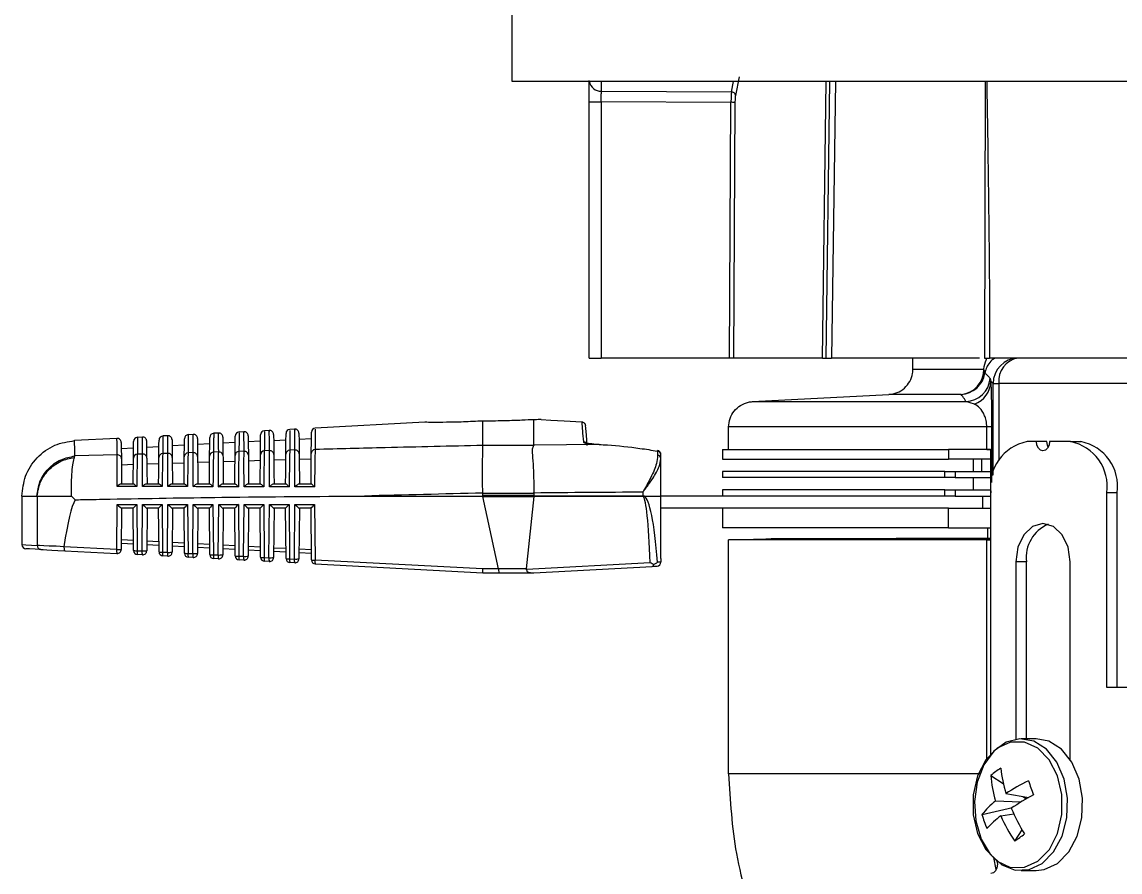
# Model space of a CAD drawing. Extents: x 16.5 to 113.1, y 4.4 to 84.5.
# Drawn here: x 48.875 to 51.555, y 69.527 to 71.603 of the extents above; entities that cross this region are included whole.
import ezdxf

# ---------------------------------------------------------------- set-up
doc = ezdxf.new("R2010")
doc.units = 0
doc.header["$MEASUREMENT"] = 0
doc.layers.add('OBJECT', color=7, linetype='CONTINUOUS')

msp = doc.modelspace()

# ---------------------------------------------------------------- linework, layer by layer
at = {"layer": 'OBJECT'}
for p, q in [((50.0717, 71.4571), (50.0717, 72.7071)), ((50.6259, 71.469), (50.6166, 71.4235)), ((51.7597, 71.4571), (50.0717, 71.4571)), ((50.2892, 71.4339), (50.2892, 71.4571)), ((50.6069, 71.4322), (50.612, 71.4571)), ((50.8287, 70.7821), (50.8381, 71.4571)), ((50.8376, 70.7821), (50.847, 71.4571)), ((50.8608, 71.4571), (50.8514, 70.7821)), ((51.2262, 71.4571), (51.2242, 70.7821)), ((50.2892, 71.4339), (50.6069, 71.4322)), ((50.2597, 71.408), (50.2889, 71.408)), ((50.2597, 70.7821), (50.2597, 71.408)), ((50.6056, 71.4064), (50.2889, 71.408)), ((50.2889, 71.408), (50.2889, 70.7821)), ((50.6017, 70.7821), (50.6056, 71.4064)), ((50.6153, 71.4063), (50.6114, 70.7821)), ((50.2597, 70.7821), (50.2889, 70.7821)), ((50.6017, 70.7821), (50.2889, 70.7821)), ((50.8287, 70.7821), (50.6114, 70.7821)), ((50.8376, 70.7821), (50.8514, 70.7821)), ((51.2122, 70.7821), (50.8514, 70.7821)), ((51.0498, 70.7551), (51.0498, 70.7821)), ((51.7603, 70.7821), (51.2371, 70.7821)), ((51.0498, 70.7551), (51.2225, 70.7551)), ((51.2383, 70.7322), (51.2397, 70.7254)), ((51.2455, 70.7202), (51.2397, 70.7254)), ((51.2455, 70.7202), (51.2598, 70.7202)), ((51.2455, 70.4965), (51.2455, 70.7202)), ((51.7217, 70.7202), (51.2598, 70.7202)), ((51.2598, 70.7202), (51.2598, 70.532)), ((50.6585, 70.6758), (50.991, 70.6932)), ((51.1672, 70.6932), (50.991, 70.6932)), ((50.6585, 70.6758), (51.1793, 70.6758)), ((51.2002, 70.6696), (51.1793, 70.6758)), ((49.5404, 70.6087), (49.5287, 70.608)), ((49.8583, 70.6253), (49.5907, 70.6113)), ((49.9997, 70.5686), (49.9997, 70.6282)), ((50.1247, 70.5692), (50.1247, 70.6316)), ((50.1426, 70.6318), (50.1425, 70.6318)), ((50.2411, 70.6264), (50.2411, 70.6264)), ((51.2302, 70.6139), (50.5998, 70.6139)), ((50.5998, 70.559), (50.5998, 70.6139)), ((51.2418, 70.6139), (51.2302, 70.6139)), ((51.2302, 70.559), (51.2302, 70.6139)), ((51.2418, 70.6139), (51.2418, 70.4785)), ((49.1067, 70.5859), (49.0027, 70.5805)), ((49.1687, 70.5892), (49.1567, 70.5885)), ((49.2306, 70.5924), (49.2187, 70.5918)), ((49.2926, 70.5957), (49.2807, 70.595)), ((49.3545, 70.5989), (49.3427, 70.5983)), ((49.4165, 70.6022), (49.4047, 70.6015)), ((49.4784, 70.6054), (49.4667, 70.6048)), ((49.4892, 70.581), (49.5193, 70.5826)), ((49.5511, 70.5842), (49.5813, 70.5858)), ((49.1173, 70.5615), (49.1471, 70.563)), ((49.1796, 70.538), (49.1792, 70.5793)), ((49.1793, 70.5647), (49.2091, 70.5663)), ((49.2714, 70.5696), (49.2411, 70.568)), ((49.3334, 70.5728), (49.3031, 70.5712)), ((49.3954, 70.5761), (49.3651, 70.5745)), ((49.4574, 70.5793), (49.427, 70.5777)), ((49.479, 70.556), (49.4664, 70.5557)), ((49.5409, 70.5576), (49.5285, 70.5573)), ((49.9997, 70.5686), (49.9997, 70.5686)), ((50.1242, 70.5686), (49.9997, 70.5686)), ((50.1247, 70.5692), (50.1242, 70.5686)), ((50.2839, 70.5711), (50.1247, 70.5692)), ((50.2658, 70.5721), (50.2658, 70.5723)), ((50.2658, 70.5721), (50.2839, 70.5711)), ((50.2839, 70.5711), (50.284, 70.5714)), ((50.4261, 70.555), (50.4264, 70.5444)), ((50.5847, 70.559), (50.5847, 70.535)), ((50.5847, 70.559), (51.1369, 70.559)), ((51.1369, 70.559), (51.1369, 70.535)), ((51.1549, 70.559), (51.1369, 70.559)), ((51.2302, 70.559), (51.1549, 70.559)), ((51.2302, 70.559), (51.2389, 70.559)), ((51.2389, 70.559), (51.2302, 70.559)), ((51.2389, 70.5599), (51.2389, 70.3376)), ((51.3514, 70.5781), (51.3284, 70.5781)), ((51.3768, 70.5781), (51.3514, 70.5781)), ((51.4345, 70.5781), (51.3832, 70.5781)), ((51.4345, 70.5781), (51.4599, 70.5781)), ((49.0027, 70.5396), (49.0041, 70.543)), ((49.107, 70.5459), (49.0041, 70.543)), ((49.169, 70.5477), (49.1564, 70.5473)), ((49.231, 70.5494), (49.2184, 70.549)), ((49.293, 70.5511), (49.2804, 70.5508)), ((49.355, 70.5528), (49.3424, 70.5524)), ((49.3948, 70.5297), (49.3656, 70.5288)), ((49.417, 70.5544), (49.4044, 70.5541)), ((49.4568, 70.5316), (49.4276, 70.5307)), ((49.5189, 70.5335), (49.4896, 70.5326)), ((49.5809, 70.5354), (49.5516, 70.5345)), ((50.4347, 70.5369), (50.4347, 70.5466)), ((50.4347, 70.4452), (50.4347, 70.5369)), ((50.5847, 70.535), (51.1369, 70.535)), ((51.2389, 70.535), (51.1369, 70.535)), ((51.1969, 70.535), (51.1969, 70.505)), ((51.2179, 70.505), (51.2179, 70.535)), ((49.1468, 70.5218), (49.1177, 70.5209)), ((49.2088, 70.5238), (49.1797, 70.5229)), ((49.2708, 70.5258), (49.2417, 70.5248)), ((49.3328, 70.5277), (49.3037, 70.5268)), ((50.5847, 70.505), (50.5847, 70.4901)), ((51.128, 70.505), (50.5847, 70.505)), ((51.128, 70.4901), (51.128, 70.505)), ((51.128, 70.505), (51.1532, 70.505)), ((51.1532, 70.505), (51.1532, 70.4901)), ((51.1532, 70.505), (51.2389, 70.505)), ((49.1169, 70.4752), (49.1466, 70.4752)), ((49.179, 70.4752), (49.2086, 70.4752)), ((49.241, 70.4752), (49.2706, 70.4752)), ((49.3031, 70.4752), (49.3325, 70.4752)), ((49.3652, 70.4752), (49.3945, 70.4752)), ((49.4272, 70.4752), (49.4565, 70.4752)), ((49.4893, 70.4752), (49.5185, 70.4752)), ((49.5514, 70.4752), (49.5804, 70.4752)), ((51.128, 70.4901), (50.5847, 70.4901)), ((51.1532, 70.4901), (51.128, 70.4901)), ((51.1532, 70.4901), (51.2389, 70.4901)), ((51.1969, 70.4901), (51.1969, 70.4601)), ((49.9997, 70.452), (50.1247, 70.452)), ((49.9997, 70.4468), (49.9997, 70.452)), ((50.1247, 70.452), (50.1247, 70.4468)), ((50.3903, 70.4545), (50.3903, 70.446)), ((50.5847, 70.4601), (50.5847, 70.4452)), ((51.128, 70.4601), (50.5847, 70.4601)), ((51.128, 70.4452), (51.128, 70.4601)), ((51.128, 70.4601), (51.1532, 70.4601)), ((51.1532, 70.4601), (51.1532, 70.4452)), ((51.1532, 70.4601), (51.2389, 70.4601)), ((51.24, 69.8143), (51.24, 70.4531)), ((51.5228, 69.9781), (51.5228, 70.4531)), ((51.5483, 70.4531), (51.5228, 70.4531)), ((51.5483, 69.9781), (51.5483, 70.4531)), ((48.8747, 70.4456), (48.8747, 70.3266)), ((48.9113, 70.4452), (48.9118, 70.4452)), ((48.9118, 70.4452), (48.9118, 70.3247)), ((48.9955, 70.4452), (49.0046, 70.4361)), ((49.106, 70.3143), (49.107, 70.4247)), ((49.107, 70.4247), (49.155, 70.4247)), ((49.155, 70.4247), (49.156, 70.3117)), ((49.168, 70.3111), (49.169, 70.4247)), ((49.169, 70.4247), (49.217, 70.4247)), ((49.217, 70.4247), (49.2181, 70.3084)), ((49.23, 70.3078), (49.231, 70.4247)), ((49.231, 70.4247), (49.279, 70.4247)), ((49.279, 70.4247), (49.2801, 70.3052)), ((49.2919, 70.3045), (49.293, 70.4247)), ((49.293, 70.4247), (49.341, 70.4247)), ((49.341, 70.4247), (49.3421, 70.3019)), ((49.3539, 70.3013), (49.355, 70.4247)), ((49.355, 70.4247), (49.403, 70.4247)), ((49.403, 70.4247), (49.4041, 70.2986)), ((49.4159, 70.298), (49.417, 70.4247)), ((49.417, 70.4247), (49.465, 70.4247)), ((49.465, 70.4247), (49.4662, 70.2953)), ((49.4778, 70.2947), (49.479, 70.4247)), ((49.479, 70.4247), (49.527, 70.4247)), ((49.527, 70.4247), (49.5282, 70.2921)), ((49.5398, 70.2914), (49.541, 70.4247)), ((49.541, 70.4247), (49.589, 70.4247)), ((49.589, 70.4247), (49.5902, 70.2888)), ((49.7111, 70.4452), (49.9996, 70.4452)), ((50.1247, 70.4468), (49.9997, 70.4468)), ((50.0001, 70.4437), (50.1246, 70.4437)), ((50.0383, 70.2675), (50.0001, 70.4437)), ((50.1246, 70.4437), (50.1059, 70.2675)), ((50.1247, 70.4444), (50.1247, 70.446)), ((50.1247, 70.446), (50.3903, 70.446)), ((50.3902, 70.4444), (50.1247, 70.4444)), ((50.3933, 70.4452), (50.4347, 70.4452)), ((50.4347, 70.293), (50.4347, 70.4452)), ((50.6162, 70.4452), (50.4347, 70.4452)), ((51.128, 70.4452), (50.6162, 70.4452)), ((51.1532, 70.4452), (51.128, 70.4452)), ((51.1532, 70.4452), (51.2389, 70.4452)), ((51.2207, 70.4152), (51.2207, 70.4452)), ((49.1181, 70.4152), (49.1172, 70.3148)), ((49.1464, 70.4152), (49.118, 70.4152)), ((49.1473, 70.3121), (49.1464, 70.4153)), ((49.1801, 70.4152), (49.1792, 70.3115)), ((49.2084, 70.4152), (49.18, 70.4152)), ((49.2093, 70.3089), (49.2084, 70.4153)), ((49.2421, 70.4152), (49.2412, 70.3082)), ((49.2704, 70.4152), (49.242, 70.4152)), ((49.2713, 70.3056), (49.2704, 70.4153)), ((49.3041, 70.4152), (49.3031, 70.305)), ((49.3324, 70.4152), (49.304, 70.4152)), ((49.3333, 70.3023), (49.3324, 70.4153)), ((49.3661, 70.4152), (49.3651, 70.3017)), ((49.3944, 70.4152), (49.366, 70.4152)), ((49.3954, 70.299), (49.3944, 70.4153)), ((49.4281, 70.4152), (49.4271, 70.2984)), ((49.4564, 70.4152), (49.428, 70.4152)), ((49.4574, 70.2958), (49.4564, 70.4153)), ((49.4901, 70.4152), (49.4891, 70.2951)), ((49.5184, 70.4152), (49.49, 70.4152)), ((49.5194, 70.2925), (49.5184, 70.4153)), ((49.5521, 70.4152), (49.551, 70.2919)), ((49.5804, 70.4152), (49.552, 70.4152)), ((49.5815, 70.2892), (49.5804, 70.4153)), ((50.6162, 70.4152), (50.4347, 70.4152)), ((50.5847, 70.4152), (50.5847, 70.3672)), ((51.1369, 70.4152), (50.6162, 70.4152)), ((51.1369, 70.3672), (51.1369, 70.4152)), ((51.1369, 70.4152), (51.2389, 70.4152)), ((51.1369, 70.3672), (50.5847, 70.3672)), ((51.1369, 70.3672), (51.2389, 70.3672)), ((51.2326, 70.3413), (51.2326, 70.3672)), ((50.7037, 70.3412), (51.0087, 70.3412)), ((51.0097, 70.3413), (51.0087, 70.3412)), ((51.2389, 70.3413), (51.0097, 70.3413)), ((48.9773, 70.3211), (48.9774, 70.3215)), ((49.106, 70.3143), (48.9773, 70.3211)), ((49.1174, 70.3388), (49.147, 70.3372)), ((49.1471, 70.3278), (49.1174, 70.3294)), ((49.2091, 70.3245), (49.1793, 70.3261)), ((49.1794, 70.3355), (49.2091, 70.3339)), ((49.2712, 70.3212), (49.2413, 70.3228)), ((49.2414, 70.3322), (49.2711, 70.3307)), ((49.3033, 70.329), (49.3331, 70.3274)), ((49.3332, 70.318), (49.3033, 70.3195)), ((49.3952, 70.3147), (49.3652, 70.3163)), ((49.3653, 70.3257), (49.3951, 70.3241)), ((49.4273, 70.3224), (49.4572, 70.3208)), ((49.4893, 70.3191), (49.5192, 70.3176)), ((49.5512, 70.3159), (49.5812, 70.3143)), ((51.2302, 70.3385), (50.5998, 70.3385)), ((50.5998, 69.7672), (50.5998, 70.3385)), ((51.2302, 70.3385), (51.2389, 70.3385)), ((51.2302, 70.3385), (51.2389, 70.3385)), ((51.2302, 69.801), (51.2302, 70.3385)), ((48.9797, 70.3116), (49.1067, 70.3049)), ((49.156, 70.3117), (49.168, 70.3111)), ((49.1687, 70.3016), (49.1567, 70.3022)), ((49.2181, 70.3084), (49.23, 70.3078)), ((49.2306, 70.2983), (49.2188, 70.299)), ((49.2801, 70.3052), (49.2919, 70.3045)), ((49.2926, 70.2951), (49.2808, 70.2957)), ((49.3421, 70.3019), (49.3539, 70.3013)), ((49.3546, 70.2918), (49.3428, 70.2924)), ((49.4041, 70.2986), (49.4159, 70.298)), ((49.4166, 70.2885), (49.4048, 70.2891)), ((49.4573, 70.3114), (49.4272, 70.313)), ((49.4662, 70.2953), (49.4778, 70.2947)), ((49.5193, 70.3081), (49.4892, 70.3097)), ((49.5282, 70.2921), (49.5398, 70.2914)), ((49.5813, 70.3049), (49.5512, 70.3064)), ((49.9988, 70.2672), (49.5902, 70.2888)), ((50.4347, 70.293), (50.4346, 70.284)), ((49.4785, 70.2852), (49.4669, 70.2859)), ((49.5405, 70.282), (49.5289, 70.2826)), ((49.5909, 70.2793), (49.9997, 70.2577)), ((50.0383, 70.2672), (49.9988, 70.2672)), ((50.1059, 70.2675), (50.0383, 70.2675)), ((50.4083, 70.2825), (50.1061, 70.2661)), ((50.1247, 70.2577), (50.413, 70.2734)), ((51.3012, 70.2846), (51.3012, 69.8517)), ((51.3266, 70.2846), (51.3012, 70.2846)), ((51.3266, 70.2846), (51.3266, 69.8526)), ((51.4334, 69.8023), (51.4334, 70.2846)), ((49.9997, 70.2577), (50.0389, 70.2577)), ((49.9997, 70.2577), (49.9997, 70.2577)), ((50.0389, 70.2577), (50.1164, 70.2577)), ((50.1164, 70.2577), (50.1247, 70.2577)), ((51.6748, 69.9781), (51.5228, 69.9781)), ((51.3507, 69.8526), (51.3137, 69.8526)), ((51.2132, 69.7672), (50.5998, 69.7672)), ((51.2402, 69.7632), (51.2703, 69.7433)), ((51.3127, 69.6975), (51.2512, 69.7005)), ((51.2768, 69.719), (51.3325, 69.7093)), ((51.3178, 69.7119), (51.3268, 69.706)), ((51.2184, 69.6675), (51.2928, 69.6848)), ((51.2643, 69.6642), (51.2958, 69.6693)), ((51.2983, 69.6028), (51.3164, 69.6299)), ((51.2527, 69.5333), (51.2469, 69.5625)), ((51.3137, 69.5306), (51.3507, 69.5306))]:
    msp.add_line(p, q, dxfattribs=at)
at = {"layer": 'OBJECT', "flags": 128}
for points in [[(50.1426, 70.6318), (50.1658, 70.6305), (50.1987, 70.6287), (50.2411, 70.6264)], [(50.2548, 70.5686), (50.2525, 70.5942), (50.2511, 70.6105), (50.2505, 70.6173)], [(49.2089, 70.5393), (49.2092, 70.5712), (49.2093, 70.5819)], [(49.2412, 70.5825), (49.2412, 70.5825), (49.2413, 70.5718), (49.2415, 70.5397)], [(49.2709, 70.5411), (49.2712, 70.5692), (49.2713, 70.5834), (49.2713, 70.5852)], [(49.3031, 70.5858), (49.3032, 70.584), (49.3033, 70.5698), (49.3035, 70.5414)], [(49.3329, 70.5427), (49.3332, 70.5719), (49.3333, 70.5866), (49.3333, 70.5884)], [(49.3651, 70.589), (49.3651, 70.5872), (49.3653, 70.5724), (49.3655, 70.5431)], [(49.395, 70.5444), (49.3952, 70.5746), (49.3954, 70.5898), (49.3954, 70.5917)], [(49.4271, 70.5923), (49.4271, 70.5904), (49.4272, 70.5751), (49.4275, 70.5447)], [(49.457, 70.546), (49.4572, 70.5773), (49.4574, 70.5929), (49.4574, 70.5949)], [(49.4891, 70.5955), (49.4891, 70.5935), (49.4892, 70.5778), (49.4895, 70.5463)], [(49.519, 70.5476), (49.5193, 70.5799), (49.5194, 70.5961), (49.5194, 70.5982)], [(49.551, 70.5988), (49.551, 70.5967), (49.5512, 70.5804), (49.5515, 70.5479)], [(49.581, 70.5492), (49.5813, 70.5826), (49.5814, 70.5993), (49.5815, 70.6014)], [(49.1172, 70.576), (49.1172, 70.576), (49.1173, 70.5661), (49.1176, 70.5362)], [(49.1469, 70.5376), (49.1472, 70.5684), (49.1473, 70.5786)], [(50.284, 70.5714), (50.2712, 70.572), (50.2658, 70.5723)], [(51.3832, 70.5781), (51.382, 70.5695), (51.3785, 70.5622), (51.3734, 70.5574), (51.3673, 70.5556), (51.3612, 70.5574), (51.356, 70.5622), (51.3526, 70.5695), (51.3514, 70.5781)], [(51.38, 70.5646), (51.378, 70.5695), (51.3768, 70.5781)], [(51.4334, 70.2846), (51.4284, 70.3204), (51.414, 70.3508), (51.3926, 70.371), (51.3673, 70.3781), (51.342, 70.371), (51.3205, 70.3508), (51.3062, 70.3204), (51.3012, 70.2846)], [(50.5998, 70.3385), (50.6905, 70.3409), (50.7037, 70.3412)], [(48.8747, 70.3266), (48.884, 70.3261), (48.9118, 70.3247)], [(48.9211, 70.3147), (48.8934, 70.3161), (48.8842, 70.3166)], [(48.9774, 70.3215), (48.9582, 70.3224), (48.9415, 70.3232), (48.9279, 70.3239), (48.9179, 70.3244), (48.9118, 70.3247)], [(48.9211, 70.3147), (48.9266, 70.3144), (48.9355, 70.3139), (48.9477, 70.3133), (48.9626, 70.3125), (48.9797, 70.3116)], [(50.413, 70.2734), (50.4193, 70.2737), (50.4234, 70.2739), (50.4252, 70.274)], [(50.4346, 70.284), (50.4334, 70.284), (50.4306, 70.2838), (50.4264, 70.2836)], [(51.3551, 69.5538), (51.3828, 69.5824), (51.4028, 69.6216), (51.4134, 69.6677), (51.4133, 69.7162), (51.4026, 69.7622), (51.3824, 69.8014), (51.3547, 69.8298), (51.3221, 69.8446), (51.2878, 69.8445), (51.2553, 69.8295), (51.2276, 69.8009), (51.2075, 69.7617), (51.197, 69.7156), (51.1971, 69.6671), (51.2077, 69.6211), (51.2279, 69.5819), (51.2557, 69.5535), (51.2883, 69.5386), (51.3225, 69.5387), (51.3551, 69.5538)], [(51.3656, 69.5483), (51.3932, 69.5763), (51.4137, 69.6146), (51.4253, 69.6597), (51.427, 69.7076), (51.4187, 69.7541), (51.401, 69.7951), (51.3755, 69.8269), (51.3446, 69.8466), (51.3109, 69.8526), (51.2775, 69.8443), (51.2473, 69.8224), (51.223, 69.7889), (51.2068, 69.7468), (51.2, 69.6997), (51.2034, 69.652), (51.2166, 69.6078), (51.2384, 69.571), (51.2669, 69.5449), (51.2995, 69.5319), (51.3335, 69.5331), (51.3656, 69.5483)], [(51.4026, 69.5483), (51.4302, 69.5763), (51.4507, 69.6146), (51.4623, 69.6597), (51.464, 69.7076), (51.4557, 69.7541), (51.438, 69.7951), (51.4125, 69.8269), (51.3816, 69.8466), (51.3507, 69.8526)], [(51.255, 69.5537), (51.2559, 69.5461), (51.2547, 69.5375), (51.2513, 69.5302), (51.2461, 69.5254), (51.24, 69.5236)], [(51.3507, 69.5306), (51.3705, 69.5331), (51.4026, 69.5483)]]:
    msp.add_lwpolyline(points, dxfattribs=at)
at = {"layer": 'OBJECT'}
for centre, radius, start, end in [((50.2879, 71.4623), 0.0285, 190.4558, 272.6616), ((50.6067, 71.4222), 0.01, 7.5429, 88.8676), ((50.4934, 62.2232), 9.184, 89.23966, 89.30001), ((51.3075, 70.7201), 0.062, 91.1731, 179.9815), ((51.3162, 70.7263), 0.0568, 100.1324, 186.1768), ((51.162, 70.7535), 0.0605, 274.9205, 1.5735), ((51.1641, 70.7551), 0.062, 272.8402, 350.9566), ((51.2111, 70.7464), 0.0143, 355.8769, 37.3541), ((51.1766, 70.7377), 0.062, 272.5495, 354.8621), ((51.1793, 70.7263), 0.0604, 290.2163, 359.1613), ((49.541, 70.5987), 0.01, 0.5, 95.5324), ((49.5915, 70.6013), 0.01, 95.8247, 179.5), ((49.1072, 70.5759), 0.01, 0.5, 93.0138), ((49.1573, 70.5786), 0.01, 93.2409, 179.5), ((49.1692, 70.5792), 0.01, 0.5, 93.317), ((49.2193, 70.5818), 0.01, 93.6143, 179.5), ((49.2312, 70.5824), 0.01, 0.5, 93.6897), ((49.2813, 70.5851), 0.01, 93.9863, 179.5), ((49.2931, 70.5857), 0.01, 0.5, 94.0611), ((49.3433, 70.5883), 0.01, 94.357, 179.5), ((49.3551, 70.5889), 0.01, 0.5, 94.4312), ((49.4054, 70.5916), 0.01, 94.7262, 179.5), ((49.4171, 70.5922), 0.01, 0.5, 94.7997), ((49.4674, 70.5948), 0.01, 95.0939, 179.5), ((49.4791, 70.5954), 0.01, 0.5, 95.1668), ((49.5294, 70.5981), 0.01, 95.4601, 179.5), ((49.4668, 70.5458), 0.00987, 92.3034, 178.9057), ((49.4796, 70.5461), 0.0099, 1.1885, 93.6078), ((49.5289, 70.5474), 0.00987, 92.2809, 178.8865), ((49.5416, 70.5477), 0.0099, 1.2103, 93.6275), ((49.5909, 70.549), 0.00987, 92.2588, 178.866), ((50.2449, 70.5674), 0.0101, 48.8435, 87.3941), ((50.4154, 70.5572), 0.011, 348.4541, 356.3961), ((50.4257, 70.5459), 0.00906, 4.3624, 87.1848), ((50.4247, 70.5466), 0.01, 0, 80.7454), ((51.3505, 70.4688), 0.1116, 101.4219, 188.0492), ((51.4124, 70.4688), 0.1116, 351.9506, 78.5781), ((51.4378, 70.4688), 0.1116, 351.9507, 78.5781), ((49.1077, 70.536), 0.00992, 1.059, 93.4971), ((49.1568, 70.5374), 0.00989, 92.413, 178.997), ((49.1696, 70.5378), 0.00992, 1.0799, 93.5151), ((49.2188, 70.5392), 0.00989, 92.39, 178.9811), ((49.2316, 70.5395), 0.00991, 1.1004, 93.5334), ((49.2808, 70.5409), 0.00989, 92.3689, 178.9632), ((49.2936, 70.5412), 0.00991, 1.1212, 93.5523), ((49.3428, 70.5426), 0.00988, 92.3468, 178.9447), ((49.3556, 70.5429), 0.00991, 1.1443, 93.5714), ((49.4048, 70.5442), 0.00988, 92.3291, 178.9216), ((49.4176, 70.5445), 0.00991, 1.1662, 93.5892), ((50.4262, 70.5359), 0.00857, 7.2292, 88.6417), ((50.2713, 70.446), 0.1189, 359.2257, 359.9862), ((50.2973, 70.5365), 0.1324, 315.5, 316.4494), ((51.4148, 70.2947), 0.0887, 113.0746, 186.5383), ((48.8847, 70.3266), 0.01, 183.5738, 266.9774), ((48.9217, 70.3246), 0.00991, 179.4493, 266.5254), ((49.1261, 70.3111), 0.0204, 170.7258, 197.6141), ((49.1095, 70.3688), 0.0545, 266.3185, 278.1339), ((49.1072, 70.3149), 0.01, 266.9774, 359.5), ((49.1537, 70.3526), 0.041, 260.9993, 273.3143), ((49.1573, 70.3122), 0.01, 180.5, 266.9774), ((49.1762, 70.3084), 0.0204, 170.7255, 197.6145), ((49.1881, 70.3078), 0.0204, 170.7157, 197.6242), ((49.1715, 70.3655), 0.0545, 266.3186, 278.1338), ((49.1692, 70.3116), 0.01, 266.9774, 359.5), ((49.2157, 70.3493), 0.041, 260.999, 273.3164), ((49.2193, 70.309), 0.01, 180.5, 266.9774), ((49.2382, 70.3051), 0.0204, 170.7195, 197.6168), ((49.2501, 70.3045), 0.0204, 170.7195, 197.6168), ((49.2335, 70.3622), 0.0545, 266.3189, 278.1335), ((49.2312, 70.3083), 0.01, 266.9774, 359.5), ((49.2777, 70.3461), 0.041, 261.0025, 273.313), ((49.2813, 70.3057), 0.01, 180.5, 266.9774), ((49.3002, 70.3019), 0.0204, 170.7255, 197.6145), ((49.3121, 70.3012), 0.0204, 170.7195, 197.6168), ((49.2954, 70.359), 0.0545, 266.3191, 278.1333), ((49.2931, 70.3051), 0.01, 266.9774, 359.5), ((49.3398, 70.3428), 0.041, 261.0006, 273.313), ((49.3433, 70.3024), 0.01, 180.5, 266.9774), ((49.3623, 70.2986), 0.0204, 170.7194, 197.617), ((49.374, 70.298), 0.0204, 170.7258, 197.6141), ((49.3574, 70.3557), 0.0545, 266.3185, 278.1339), ((49.3551, 70.3018), 0.01, 266.9774, 359.5), ((49.4018, 70.3395), 0.041, 260.9993, 273.3162), ((49.4054, 70.2991), 0.01, 180.5, 266.9774), ((49.4243, 70.2953), 0.0204, 170.7262, 197.6136), ((49.436, 70.2947), 0.0204, 170.7195, 197.6168), ((49.4194, 70.3524), 0.0545, 266.3186, 278.1338), ((49.4171, 70.2985), 0.01, 266.9774, 359.5), ((49.4638, 70.3363), 0.041, 261.0006, 273.313), ((49.4674, 70.2958), 0.01, 180.5, 266.9774), ((49.4863, 70.292), 0.0204, 170.7192, 197.6172), ((49.498, 70.2914), 0.0204, 170.7195, 197.6168), ((49.4813, 70.3491), 0.0545, 266.3189, 278.1335), ((49.4791, 70.2952), 0.01, 266.9774, 359.5), ((49.5258, 70.333), 0.041, 260.9993, 273.3162), ((49.5294, 70.2926), 0.01, 180.5, 266.9774), ((49.5483, 70.2888), 0.0204, 170.7258, 197.6141), ((49.5599, 70.2882), 0.0204, 170.7258, 197.6141), ((49.5433, 70.3459), 0.0545, 266.3185, 278.1339), ((49.541, 70.292), 0.01, 266.9774, 359.5), ((49.5879, 70.3297), 0.041, 261.0023, 273.3132), ((49.5915, 70.2893), 0.01, 180.5, 266.9774), ((49.6104, 70.2855), 0.0204, 170.7192, 197.6172), ((50.4246, 70.284), 0.00999, 273.1451, 0.0504), ((50.4247, 70.284), 0.01, 273.1059, 359.191), ((50.434, 70.2839), 0.00067, 359.4951, 11.6551), ((51.3504, 69.6362), 0.1681, 120.8684, 130.9593), ((51.5773, 69.8129), 0.3148, 185.9007, 197.3379), ((51.5092, 69.7779), 0.2694, 183.135, 196.6992), ((51.5309, 69.327), 0.4672, 115.2285, 122.9515), ((55.4941, 71.2378), 4.4204, 199.6733, 200.1402), ((51.3674, 69.5521), 0.1885, 128.085, 142.2527), ((51.684, 69.0967), 0.7063, 118.7733, 123.9164), ((51.7018, 69.8555), 0.4467, 202.7479, 211.8021), ((51.4363, 69.7273), 0.226, 195.3348, 204.4778), ((51.4219, 69.4572), 0.2603, 127.2771, 137.3003), ((51.5965, 69.8079), 0.3619, 203.3804, 214.5152), ((50.9544, 70.1029), 0.6069, 304.5177, 307.3095)]:
    msp.add_arc(centre, radius, start, end, dxfattribs=at)
for centre, major_axis, ratio, start_param, end_param in [((51.1798, 70.5772), (0.062, -0.0151), 0.162756, 5.700224, 6.014583), ((54.0181, 68.3827), (19.0675, 0), 0.111038, 1.783132, 1.798644), ((49.0224, 70.452), (0.9773, 0), 0.122785, 0, 0.00334), ((50.4825, 68.3827), (7.8848, 0), 0.262774, 1.582496, 1.616187), ((50.5726, 70.452), (0.4478, 0), 0.267949, 3.137388, 3.141593), ((49.0298, 68.1555), (-0.0147, 2.2897), 0.052015, 0.088802, 0.329915), ((49.1082, 70.4252), (-0.00988, 0.00996), 0.087934, 1.536206, 3.054643), ((49.1563, 70.4252), (0.00991, 0.00999), 0.035372, 1.658206, 3.106542), ((49.1702, 70.4252), (-0.00988, 0.00996), 0.087934, 1.536206, 3.054643), ((49.2183, 70.4252), (0.00991, 0.00999), 0.035372, 1.658206, 3.106542), ((49.2322, 70.4252), (-0.00988, 0.00996), 0.087934, 1.536206, 3.054643), ((49.2803, 70.4252), (0.00991, 0.00999), 0.035372, 1.658206, 3.106542), ((49.2942, 70.4252), (-0.00988, 0.00996), 0.087934, 1.536206, 3.054643), ((49.3423, 70.4252), (0.00991, 0.00999), 0.035372, 1.658206, 3.106542), ((49.3562, 70.4252), (-0.00988, 0.00996), 0.087934, 1.536206, 3.054643), ((49.4043, 70.4252), (0.00991, 0.00999), 0.035372, 1.658206, 3.106542), ((49.4182, 70.4252), (-0.00988, 0.00996), 0.087934, 1.536206, 3.054643), ((49.4663, 70.4252), (0.00991, 0.00999), 0.035372, 1.658206, 3.106542), ((49.4802, 70.4252), (-0.00988, 0.00996), 0.087934, 1.536206, 3.054643), ((49.5283, 70.4252), (0.00991, 0.00999), 0.035372, 1.658206, 3.106542), ((49.5422, 70.4252), (-0.00988, 0.00996), 0.087934, 1.536206, 3.054643), ((49.5903, 70.4252), (0.00991, 0.00999), 0.035372, 1.658206, 3.106542), ((49.0224, 70.4468), (0.9773, 0), 0.122785, 6.270094, 6.283185), ((49.0217, 70.4468), (0.9787, -0.0064), 0.122438, 0.027376, 0.040465), ((50.5729, 70.4468), (0.4485, 0.007), 0.267094, 3.102585, 3.109102), ((50.5726, 70.4468), (0.4478, 0), 0.267949, 3.141593, 3.148103), ((50.3825, 69.8749), (0.0078, 0.5695), 0.050872, 6.231217, 6.283881), ((50.3747, 69.8765), (0.0157, 0.5695), 0.101686, 6.233323, 6.285987), ((50.3825, 69.8749), (0.0078, 0.5695), 0.050872, 5.510552, 6.231217), ((50.3747, 69.8765), (0.0157, 0.5695), 0.101686, 5.511659, 6.233323), ((51.1798, 70.3204), (0.062, 0.0151), 0.162711, 0.268626, 0.582985), ((50, 70.2677), (0.00026, 0.01), 0.120424, 1.626333, 3.138416), ((49.9567, 70.2677), (0.0816, -0.0005), 0.122438, 0.001196, 0.027376), ((50.0389, 70.2677), (0, 0.01), 0.061163, 1.623156, 3.141593), ((50.1433, 70.2677), (0.0374, 0.0006), 0.267094, 3.109102, 3.249703)]:
    msp.add_ellipse(centre, major_axis=major_axis, ratio=ratio, start_param=start_param, end_param=end_param, dxfattribs=at)
for points, knots in [([(50.2597, 71.408), (50.2597, 71.4132), (50.2597, 71.4236), (50.2597, 71.4381), (50.2597, 71.4509), (50.2597, 71.4568), (50.2597, 71.4598)], [0, 0, 0, 0, 0.2499898, 0.4998146, 0.7501668, 1, 1, 1, 1]), ([(51.23, 71.4571), (51.2308, 71.4068), (51.2326, 71.2967), (51.2349, 71.1266), (51.2367, 70.9519), (51.237, 70.8371), (51.2371, 70.7821)], [0, 0, 0, 0, 0.22394, 0.489698, 0.755953, 1, 1, 1, 1]), ([(50.2889, 71.408), (50.2889, 71.4106), (50.2889, 71.4158), (50.289, 71.423), (50.2891, 71.4294), (50.2892, 71.4324), (50.2892, 71.4339)], [0, 0, 0, 0, 0.249341, 0.49971, 0.74966, 1, 1, 1, 1]), ([(50.6069, 71.4322), (50.6067, 71.4307), (50.6064, 71.4278), (50.606, 71.4214), (50.6057, 71.4142), (50.6056, 71.409), (50.6056, 71.4064)], [0, 0, 0, 0, 0.2497795, 0.4995782, 0.7496537, 1, 1, 1, 1]), ([(50.6166, 71.4235), (50.6164, 71.4225), (50.6161, 71.4205), (50.6157, 71.4163), (50.6154, 71.4115), (50.6153, 71.408), (50.6153, 71.4063)], [0, 0, 0, 0, 0.248699, 0.500161, 0.750977, 1, 1, 1, 1]), ([(50.6114, 70.7821), (50.6112, 70.7821), (50.6108, 70.7821), (50.6096, 70.7821), (50.6086, 70.7821), (50.6073, 70.7821), (50.6059, 70.7821), (50.604, 70.7821), (50.6026, 70.7821), (50.6017, 70.7821)], [0, 0, 0, 0, 0.235209, 0.351551, 0.467887, 0.584217, 0.700551, 0.816896, 1, 1, 1, 1]), ([(50.8287, 70.7821), (50.8289, 70.7821), (50.8294, 70.7821), (50.8304, 70.7821), (50.8316, 70.7821), (50.833, 70.7821), (50.8344, 70.7821), (50.836, 70.7821), (50.8371, 70.7821), (50.8376, 70.7821)], [0, 0, 0, 0, 0.143841, 0.287689, 0.431522, 0.575355, 0.719217, 0.857744, 1, 1, 1, 1]), ([(51.2225, 70.7551), (51.2241, 70.7634), (51.2261, 70.7736), (51.2296, 70.7796), (51.2302, 70.7807)], [0, 0, 0, 0, 0.819238, 1, 1, 1, 1]), ([(51.2242, 70.7821), (51.2241, 70.7821), (51.2239, 70.7821), (51.2303, 70.7821), (51.2357, 70.7821), (51.2371, 70.7821)], [0, 0, 0, 0, 0.425021, 0.850043, 1, 1, 1, 1]), ([(51.2506, 70.7821), (51.2479, 70.7806), (51.2414, 70.777), (51.2339, 70.7672), (51.2281, 70.757), (51.226, 70.7482), (51.2254, 70.7454)], [0, 0, 0, 0, 0.290992, 0.68416, 0.898053, 1, 1, 1, 1]), ([(50.991, 70.6932), (50.998, 70.6942), (51.0118, 70.6963), (51.0298, 70.708), (51.043, 70.7244), (51.0491, 70.7412), (51.0496, 70.7516), (51.0498, 70.7551)], [0, 0, 0, 0, 0.222101, 0.444199, 0.666298, 0.888389, 1, 1, 1, 1]), ([(51.2254, 70.7454), (51.2261, 70.7448), (51.2295, 70.7421), (51.2338, 70.7376), (51.2375, 70.7332), (51.2383, 70.7322)], [0, 0, 0, 0, 0.160413, 0.802068, 1, 1, 1, 1]), ([(51.2397, 70.7254), (51.2402, 70.7156), (51.2408, 70.7023), (51.2415, 70.6665), (51.2418, 70.6402), (51.2418, 70.6215), (51.2418, 70.6139)], [0, 0, 0, 0, 0.50075, 0.686143, 0.873076, 1, 1, 1, 1]), ([(51.1793, 70.6758), (51.178, 70.678), (51.174, 70.6849), (51.17, 70.6899), (51.1672, 70.6932)], [0, 0, 0, 0, 0.321063, 1, 1, 1, 1]), ([(50.5998, 70.6139), (50.6005, 70.6208), (50.6018, 70.6348), (50.6125, 70.6533), (50.6283, 70.6674), (50.6447, 70.6743), (50.6551, 70.6754), (50.6585, 70.6758)], [0, 0, 0, 0, 0.222089, 0.444178, 0.666268, 0.888362, 1, 1, 1, 1]), ([(51.2302, 70.6139), (51.2301, 70.6165), (51.2299, 70.6224), (51.2281, 70.6323), (51.2228, 70.6479), (51.2129, 70.6612), (51.2044, 70.6668), (51.2002, 70.6696)], [0, 0, 0, 0, 0.061062, 0.137018, 0.266872, 0.630195, 1, 1, 1, 1]), ([(49.5409, 70.5576), (49.5409, 70.559), (49.5409, 70.566), (49.5406, 70.5916), (49.5405, 70.6122), (49.5405, 70.6068), (49.5405, 70.606)], [0, 0, 0, 0, 0.041896, 0.209506, 0.881584, 1, 1, 1, 1]), ([(49.9997, 70.6282), (49.9837, 70.6274), (49.9518, 70.6259), (49.909, 70.6251), (49.8769, 70.625), (49.8584, 70.6252), (49.8583, 70.6252), (49.8583, 70.6252)], [0, 0, 0, 0, 0.213189, 0.426374, 0.63981, 0.854211, 1, 1, 1, 1]), ([(50.1245, 70.6316), (50.1154, 70.6312), (50.0971, 70.6302), (50.055, 70.6287), (50.0208, 70.6282), (50.0023, 70.6282), (49.9997, 70.6282)], [0, 0, 0, 0, 0.315106, 0.632943, 0.949791, 1, 1, 1, 1]), ([(50.1247, 70.6316), (50.1247, 70.6316), (50.1247, 70.6316), (50.1247, 70.6316), (50.1246, 70.6316), (50.1246, 70.6316), (50.1245, 70.6316)], [0, 0, 0, 0, 0.344546, 0.691935, 0.85964, 1, 1, 1, 1]), ([(50.1425, 70.6318), (50.1398, 70.6317), (50.1363, 70.6317), (50.1267, 70.6316), (50.1247, 70.6316)], [0, 0, 0, 0, 0.7918121, 1, 1, 1, 1]), ([(50.2411, 70.6264), (50.2411, 70.6263), (50.2411, 70.6257), (50.2416, 70.6202), (50.2437, 70.5966), (50.2453, 70.5775)], [0, 0, 0, 0, 0.045653, 0.228294, 1, 1, 1, 1]), ([(50.2411, 70.6264), (50.2422, 70.6262), (50.2444, 70.6259), (50.2473, 70.624), (50.2494, 70.6214), (50.2503, 70.619), (50.2505, 70.6177), (50.2505, 70.6173)], [0, 0, 0, 0, 0.235927, 0.471835, 0.707759, 0.925417, 1, 1, 1, 1]), ([(49.107, 70.5459), (49.107, 70.5472), (49.107, 70.5534), (49.1068, 70.5766), (49.1067, 70.5818), (49.1067, 70.5859)], [0, 0, 0, 0, 0.047591, 0.237986, 1, 1, 1, 1]), ([(49.1567, 70.5883), (49.1567, 70.5867), (49.1567, 70.5836), (49.1565, 70.5596), (49.1564, 70.5473)], [0, 0, 0, 0, 0.490665, 1, 1, 1, 1]), ([(49.169, 70.5477), (49.169, 70.5489), (49.169, 70.5553), (49.1688, 70.5779), (49.1686, 70.5941), (49.1687, 70.5889), (49.1687, 70.5888)], [0, 0, 0, 0, 0.046684, 0.233452, 0.982381, 1, 1, 1, 1]), ([(49.2188, 70.5911), (49.2187, 70.5897), (49.2187, 70.5869), (49.2185, 70.562), (49.2184, 70.549)], [0, 0, 0, 0, 0.48119, 1, 1, 1, 1]), ([(49.231, 70.5494), (49.231, 70.5507), (49.2309, 70.5572), (49.2307, 70.5803), (49.2306, 70.5971), (49.2306, 70.5919), (49.2306, 70.5917)], [0, 0, 0, 0, 0.045813, 0.229093, 0.964032, 1, 1, 1, 1]), ([(49.2808, 70.594), (49.2808, 70.5928), (49.2807, 70.5902), (49.2805, 70.5644), (49.2804, 70.5508)], [0, 0, 0, 0, 0.472041, 1, 1, 1, 1]), ([(49.293, 70.5511), (49.293, 70.5524), (49.2929, 70.559), (49.2927, 70.5826), (49.2926, 70.6002), (49.2926, 70.5949), (49.2926, 70.5945)], [0, 0, 0, 0, 0.0449735, 0.2248924, 0.9463482, 1, 1, 1, 1]), ([(49.3428, 70.5969), (49.3428, 70.5958), (49.3428, 70.5935), (49.3425, 70.5668), (49.3424, 70.5524)], [0, 0, 0, 0, 0.463198, 1, 1, 1, 1]), ([(49.355, 70.5528), (49.355, 70.5541), (49.3549, 70.5608), (49.3547, 70.5849), (49.3545, 70.6032), (49.3546, 70.5979), (49.3546, 70.5974)], [0, 0, 0, 0, 0.044163, 0.220841, 0.9292938, 1, 1, 1, 1]), ([(49.4048, 70.5997), (49.4048, 70.5988), (49.4048, 70.5968), (49.4046, 70.5692), (49.4044, 70.5541)], [0, 0, 0, 0, 0.4546451, 1, 1, 1, 1]), ([(49.417, 70.5544), (49.417, 70.5558), (49.4169, 70.5626), (49.4167, 70.5871), (49.4165, 70.6062), (49.4166, 70.6009), (49.4166, 70.6003)], [0, 0, 0, 0, 0.043381, 0.21693, 0.912835, 1, 1, 1, 1]), ([(49.4669, 70.6026), (49.4668, 70.6019), (49.4668, 70.6002), (49.4666, 70.5716), (49.4664, 70.5557)], [0, 0, 0, 0, 0.446366, 1, 1, 1, 1]), ([(49.479, 70.556), (49.4789, 70.5574), (49.4789, 70.5643), (49.4787, 70.5894), (49.4785, 70.6092), (49.4785, 70.6038), (49.4785, 70.6031)], [0, 0, 0, 0, 0.0426261, 0.2131545, 0.896941, 1, 1, 1, 1]), ([(49.5289, 70.6055), (49.5289, 70.6049), (49.5289, 70.6035), (49.5286, 70.5739), (49.5285, 70.5573)], [0, 0, 0, 0, 0.438347, 1, 1, 1, 1]), ([(49.5909, 70.6084), (49.5909, 70.6079), (49.5909, 70.6069), (49.5906, 70.5763), (49.5905, 70.5589)], [0, 0, 0, 0, 0.430575, 1, 1, 1, 1]), ([(48.8747, 70.4452), (48.8765, 70.4617), (48.8802, 70.496), (48.9096, 70.5407), (48.9526, 70.5724), (48.9867, 70.5779), (49.0031, 70.5805)], [0, 0, 0, 0, 0.240773, 0.5, 0.759226, 1, 1, 1, 1]), ([(49.0041, 70.543), (49.0038, 70.5538), (49.0032, 70.5757), (49.0031, 70.5789), (49.0031, 70.5805)], [0, 0, 0, 0, 0.496376, 1, 1, 1, 1]), ([(49.4664, 70.5557), (49.4664, 70.554), (49.4661, 70.5487), (49.4657, 70.5305), (49.4654, 70.5029), (49.4651, 70.4806), (49.465, 70.4702), (49.465, 70.4676)], [0, 0, 0, 0, 0.150604, 0.454245, 0.75741, 0.940779, 1, 1, 1, 1]), ([(49.4789, 70.4676), (49.4789, 70.4702), (49.4789, 70.4792), (49.4787, 70.5002), (49.4787, 70.5274), (49.4787, 70.5478), (49.4789, 70.5537), (49.479, 70.556)], [0, 0, 0, 0, 0.059276, 0.209421, 0.509831, 0.810599, 1, 1, 1, 1]), ([(49.5285, 70.5573), (49.5284, 70.5555), (49.5282, 70.5503), (49.5278, 70.5319), (49.5274, 70.5039), (49.5271, 70.481), (49.527, 70.4701), (49.527, 70.4675)], [0, 0, 0, 0, 0.148954, 0.44926, 0.7491, 0.940502, 1, 1, 1, 1]), ([(49.5409, 70.4675), (49.5409, 70.4701), (49.5409, 70.4791), (49.5407, 70.5004), (49.5406, 70.5278), (49.5407, 70.549), (49.5409, 70.5551), (49.5409, 70.5576)], [0, 0, 0, 0, 0.059552, 0.208065, 0.505163, 0.802607, 1, 1, 1, 1]), ([(49.5905, 70.5589), (49.5904, 70.5571), (49.5902, 70.5517), (49.5898, 70.5333), (49.5894, 70.5049), (49.5891, 70.4814), (49.589, 70.47), (49.589, 70.4673)], [0, 0, 0, 0, 0.1473771, 0.4444966, 0.7411547, 0.9402224, 1, 1, 1, 1]), ([(49.9997, 70.5686), (49.9204, 70.5668), (49.784, 70.5637), (49.6476, 70.5603), (49.5905, 70.5589)], [0, 0, 0, 0, 0.58145, 1, 1, 1, 1]), ([(49.9997, 70.4524), (49.9994, 70.4659), (49.9989, 70.4928), (49.9991, 70.5285), (49.9999, 70.5559), (49.9998, 70.5644), (49.9997, 70.5686)], [0, 0, 0, 0, 0.253584, 0.507164, 0.760847, 1, 1, 1, 1]), ([(50.1247, 70.4525), (50.1248, 70.4577), (50.125, 70.4763), (50.1242, 70.5073), (50.1226, 70.5394), (50.1195, 70.5599), (50.1229, 70.5661), (50.1242, 70.5686)], [0, 0, 0, 0, 0.097508, 0.351332, 0.599305, 0.843154, 1, 1, 1, 1]), ([(50.2453, 70.5775), (50.2456, 70.577), (50.2462, 70.576), (50.2499, 70.5745), (50.2552, 70.5732), (50.2609, 70.5724), (50.2645, 70.5722), (50.2658, 70.5721)], [0, 0, 0, 0, 0.21906, 0.43802, 0.659216, 0.880003, 1, 1, 1, 1]), ([(50.2658, 70.5723), (50.2639, 70.5725), (50.26, 70.5727), (50.2553, 70.5736), (50.2525, 70.5743), (50.2513, 70.5748), (50.2513, 70.5747), (50.2513, 70.5747)], [0, 0, 0, 0, 0.271923, 0.563055, 0.781759, 0.936426, 1, 1, 1, 1]), ([(50.2839, 70.5711), (50.2906, 70.5707), (50.3239, 70.5686), (50.3714, 70.5639), (50.4119, 70.5573), (50.4261, 70.555)], [0, 0, 0, 0, 0.1396842, 0.6986638, 1, 1, 1, 1]), ([(48.9113, 70.4452), (48.9129, 70.457), (48.9162, 70.4813), (48.9377, 70.5131), (48.9683, 70.5362), (48.9925, 70.5408), (49.0041, 70.543)], [0, 0, 0, 0, 0.24117, 0.5, 0.758828, 1, 1, 1, 1]), ([(48.9118, 70.4452), (48.9135, 70.4564), (48.9172, 70.4794), (48.9382, 70.5097), (48.968, 70.5322), (48.9914, 70.5372), (49.0027, 70.5396)], [0, 0, 0, 0, 0.241561, 0.499999, 0.758437, 1, 1, 1, 1]), ([(48.9955, 70.4452), (48.9955, 70.4559), (48.9955, 70.4773), (48.997, 70.5049), (48.9993, 70.5273), (49.0016, 70.5355), (49.0027, 70.5396)], [0, 0, 0, 0, 0.2499997, 0.4999993, 0.7500001, 1, 1, 1, 1]), ([(49.1069, 70.4686), (49.1069, 70.4708), (49.1069, 70.4793), (49.1068, 70.4992), (49.1067, 70.5244), (49.1069, 70.5403), (49.107, 70.5447), (49.107, 70.5459)], [0, 0, 0, 0, 0.057678, 0.219413, 0.543377, 0.867765, 1, 1, 1, 1]), ([(49.1176, 70.5362), (49.1176, 70.5326), (49.1177, 70.5255), (49.1179, 70.5026), (49.118, 70.4835), (49.1181, 70.4752)], [0, 0, 0, 0, 0.361187, 0.722454, 1, 1, 1, 1]), ([(49.1464, 70.4752), (49.1464, 70.4859), (49.1466, 70.5072), (49.1468, 70.5286), (49.1469, 70.5348), (49.1469, 70.5376)], [0, 0, 0, 0, 0.352893, 0.705725, 1, 1, 1, 1]), ([(49.1564, 70.5473), (49.1563, 70.5457), (49.1561, 70.5408), (49.1557, 70.5231), (49.1553, 70.4977), (49.1551, 70.4784), (49.155, 70.4707), (49.155, 70.4684)], [0, 0, 0, 0, 0.16013, 0.483001, 0.805362, 0.942124, 1, 1, 1, 1]), ([(49.1689, 70.4684), (49.1689, 70.4707), (49.1689, 70.4793), (49.1688, 70.4994), (49.1687, 70.5249), (49.1688, 70.5416), (49.169, 70.5462), (49.169, 70.5477)], [0, 0, 0, 0, 0.0579362, 0.2174947, 0.53703, 0.8569756, 1, 1, 1, 1]), ([(49.1796, 70.538), (49.1796, 70.5343), (49.1796, 70.5271), (49.1799, 70.5038), (49.18, 70.4841), (49.1801, 70.4752)], [0, 0, 0, 0, 0.355594, 0.711265, 1, 1, 1, 1]), ([(49.2084, 70.4752), (49.2084, 70.486), (49.2086, 70.5076), (49.2088, 70.5298), (49.2089, 70.5363), (49.2089, 70.5393)], [0, 0, 0, 0, 0.34753, 0.695002, 1, 1, 1, 1]), ([(49.2184, 70.549), (49.2183, 70.5474), (49.2181, 70.5425), (49.2177, 70.5246), (49.2173, 70.4988), (49.2171, 70.4788), (49.217, 70.4706), (49.217, 70.4683)], [0, 0, 0, 0, 0.158036, 0.476676, 0.794816, 0.94186, 1, 1, 1, 1]), ([(49.2309, 70.4682), (49.2309, 70.4706), (49.2309, 70.4793), (49.2308, 70.4996), (49.2307, 70.5255), (49.2308, 70.5429), (49.231, 70.5478), (49.231, 70.5494)], [0, 0, 0, 0, 0.058197, 0.215686, 0.531014, 0.846742, 1, 1, 1, 1]), ([(49.2415, 70.5397), (49.2416, 70.536), (49.2416, 70.5287), (49.2418, 70.5049), (49.242, 70.4846), (49.2421, 70.4752)], [0, 0, 0, 0, 0.3503156, 0.7007065, 1, 1, 1, 1]), ([(49.2704, 70.4752), (49.2704, 70.4861), (49.2706, 70.5079), (49.2708, 70.531), (49.2709, 70.5378), (49.2709, 70.5411)], [0, 0, 0, 0, 0.342466, 0.684876, 1, 1, 1, 1]), ([(49.2804, 70.5508), (49.2803, 70.5491), (49.2801, 70.5441), (49.2797, 70.5261), (49.2793, 70.4999), (49.2791, 70.4793), (49.279, 70.4705), (49.279, 70.4681)], [0, 0, 0, 0, 0.1560423, 0.4706588, 0.7847806, 0.9415952, 1, 1, 1, 1]), ([(49.2929, 70.4681), (49.2929, 70.4705), (49.2929, 70.4792), (49.2927, 70.4998), (49.2927, 70.526), (49.2928, 70.5442), (49.293, 70.5493), (49.293, 70.5511)], [0, 0, 0, 0, 0.058464, 0.213982, 0.525308, 0.837022, 1, 1, 1, 1]), ([(49.3035, 70.5414), (49.3036, 70.5377), (49.3036, 70.5303), (49.3038, 70.5061), (49.304, 70.4851), (49.3041, 70.4752)], [0, 0, 0, 0, 0.345326, 0.690724, 1, 1, 1, 1]), ([(49.3324, 70.4752), (49.3324, 70.4862), (49.3326, 70.5082), (49.3328, 70.5321), (49.3329, 70.5392), (49.3329, 70.5427)], [0, 0, 0, 0, 0.3376753, 0.675297, 1, 1, 1, 1]), ([(49.3424, 70.5524), (49.3423, 70.5507), (49.3421, 70.5457), (49.3417, 70.5276), (49.3413, 70.5009), (49.3411, 70.4797), (49.341, 70.4704), (49.341, 70.468)], [0, 0, 0, 0, 0.1541427, 0.4649256, 0.7752224, 0.9413264, 1, 1, 1, 1]), ([(49.3549, 70.4679), (49.3549, 70.4704), (49.3549, 70.4792), (49.3547, 70.4999), (49.3547, 70.5265), (49.3548, 70.5454), (49.3549, 70.5508), (49.355, 70.5528)], [0, 0, 0, 0, 0.058731, 0.212374, 0.519887, 0.827778, 1, 1, 1, 1]), ([(49.3655, 70.5431), (49.3655, 70.5393), (49.3656, 70.5319), (49.3658, 70.5072), (49.366, 70.4856), (49.3661, 70.4752)], [0, 0, 0, 0, 0.340602, 0.681277, 1, 1, 1, 1]), ([(49.3944, 70.4752), (49.3944, 70.4863), (49.3946, 70.5084), (49.3949, 70.5332), (49.3949, 70.5407), (49.395, 70.5444)], [0, 0, 0, 0, 0.333137, 0.666223, 1, 1, 1, 1]), ([(49.4044, 70.5541), (49.4044, 70.5524), (49.4041, 70.5472), (49.4037, 70.5291), (49.4033, 70.5019), (49.4031, 70.4802), (49.403, 70.4703), (49.403, 70.4678)], [0, 0, 0, 0, 0.1523344, 0.4594619, 0.7661097, 0.9410542, 1, 1, 1, 1]), ([(49.4169, 70.4678), (49.4169, 70.4703), (49.4169, 70.4792), (49.4167, 70.5001), (49.4167, 70.5269), (49.4168, 70.5466), (49.4169, 70.5523), (49.417, 70.5544)], [0, 0, 0, 0, 0.059002, 0.210856, 0.514734, 0.818981, 1, 1, 1, 1]), ([(49.4275, 70.5447), (49.4275, 70.5409), (49.4276, 70.5334), (49.4278, 70.5083), (49.428, 70.4862), (49.4281, 70.4752)], [0, 0, 0, 0, 0.336122, 0.672317, 1, 1, 1, 1]), ([(49.4564, 70.4752), (49.4564, 70.4864), (49.4566, 70.5087), (49.4569, 70.5343), (49.4569, 70.5421), (49.457, 70.546)], [0, 0, 0, 0, 0.328834, 0.657618, 1, 1, 1, 1]), ([(49.4895, 70.5463), (49.4895, 70.5425), (49.4896, 70.5349), (49.4898, 70.5094), (49.49, 70.4867), (49.4901, 70.4752)], [0, 0, 0, 0, 0.331872, 0.663816, 1, 1, 1, 1]), ([(49.5184, 70.4752), (49.5185, 70.4865), (49.5186, 70.5089), (49.5189, 70.5354), (49.5189, 70.5434), (49.519, 70.5476)], [0, 0, 0, 0, 0.324748, 0.649449, 1, 1, 1, 1]), ([(49.5515, 70.5479), (49.5515, 70.5441), (49.5516, 70.5364), (49.5518, 70.5105), (49.552, 70.4872), (49.5521, 70.4752)], [0, 0, 0, 0, 0.327832, 0.655734, 1, 1, 1, 1]), ([(49.5804, 70.4752), (49.5805, 70.4865), (49.5806, 70.5092), (49.5809, 70.5364), (49.581, 70.5448), (49.581, 70.5492)], [0, 0, 0, 0, 0.3208634, 0.6416822, 1, 1, 1, 1]), ([(50.4264, 70.5444), (50.4258, 70.538), (50.4243, 70.5217), (50.4111, 70.4916), (50.398, 70.4676), (50.3909, 70.4556), (50.3903, 70.4546), (50.3903, 70.4545)], [0, 0, 0, 0, 0.2447445, 0.6267298, 0.9679279, 0.9961438, 1, 1, 1, 1]), ([(50.3903, 70.4545), (50.3903, 70.4546), (50.3911, 70.4556), (50.3937, 70.459), (50.4022, 70.4701), (50.4166, 70.4905), (50.4314, 70.5159), (50.4337, 70.5306), (50.4347, 70.5369)], [0, 0, 0, 0, 0.003659, 0.034965, 0.112488, 0.381452, 0.732443, 1, 1, 1, 1]), ([(49.1069, 70.4686), (49.107, 70.4686), (49.1073, 70.4689), (49.109, 70.4706), (49.1117, 70.4729), (49.1149, 70.4749), (49.1163, 70.4751), (49.1169, 70.4752)], [0, 0, 0, 0, 0.008654, 0.099988, 0.471215, 0.763091, 1, 1, 1, 1]), ([(49.1466, 70.4752), (49.147, 70.4751), (49.1478, 70.4749), (49.1504, 70.4728), (49.153, 70.4705), (49.1547, 70.4688), (49.155, 70.4685), (49.155, 70.4684)], [0, 0, 0, 0, 0.229449, 0.521602, 0.905435, 0.991712, 1, 1, 1, 1]), ([(49.1689, 70.4684), (49.169, 70.4684), (49.1694, 70.4689), (49.1712, 70.4706), (49.174, 70.4729), (49.177, 70.4749), (49.1784, 70.4751), (49.179, 70.4752)], [0, 0, 0, 0, 0.008542, 0.122923, 0.485792, 0.769311, 1, 1, 1, 1]), ([(49.2086, 70.4752), (49.209, 70.4751), (49.2097, 70.4749), (49.2123, 70.4729), (49.2148, 70.4705), (49.2166, 70.4687), (49.217, 70.4683), (49.217, 70.4683)], [0, 0, 0, 0, 0.22327, 0.506267, 0.88029, 0.991786, 1, 1, 1, 1]), ([(49.2309, 70.4682), (49.231, 70.4683), (49.2315, 70.4688), (49.2333, 70.4706), (49.2362, 70.473), (49.2392, 70.4749), (49.2405, 70.4751), (49.241, 70.4752)], [0, 0, 0, 0, 0.008435, 0.145045, 0.499687, 0.77523, 1, 1, 1, 1]), ([(49.2706, 70.4752), (49.2709, 70.4751), (49.2716, 70.4749), (49.2741, 70.4729), (49.2767, 70.4705), (49.2785, 70.4687), (49.279, 70.4681), (49.279, 70.4681)], [0, 0, 0, 0, 0.217462, 0.491763, 0.856162, 0.991897, 1, 1, 1, 1]), ([(49.2929, 70.4681), (49.293, 70.4681), (49.2936, 70.4687), (49.2955, 70.4706), (49.2984, 70.473), (49.3013, 70.4749), (49.3026, 70.4751), (49.3031, 70.4752)], [0, 0, 0, 0, 0.0083397, 0.1664076, 0.5129726, 0.7808605, 1, 1, 1, 1]), ([(49.3325, 70.4752), (49.3328, 70.4751), (49.3335, 70.4749), (49.3359, 70.473), (49.3385, 70.4705), (49.3404, 70.4686), (49.341, 70.468), (49.341, 70.468)], [0, 0, 0, 0, 0.211945, 0.477994, 0.832959, 0.991973, 1, 1, 1, 1]), ([(49.3549, 70.4679), (49.355, 70.4679), (49.3557, 70.4686), (49.3576, 70.4706), (49.3606, 70.473), (49.3635, 70.4749), (49.3646, 70.4751), (49.3652, 70.4752)], [0, 0, 0, 0, 0.0082328, 0.187014, 0.5256428, 0.7861956, 1, 1, 1, 1]), ([(49.3945, 70.4752), (49.3948, 70.4751), (49.3954, 70.4749), (49.3977, 70.473), (49.4003, 70.4705), (49.4023, 70.4685), (49.403, 70.4678), (49.403, 70.4678)], [0, 0, 0, 0, 0.2067549, 0.4649306, 0.8107333, 0.9920503, 1, 1, 1, 1]), ([(49.4169, 70.4678), (49.417, 70.4678), (49.4177, 70.4686), (49.4198, 70.4706), (49.4228, 70.4731), (49.4256, 70.4749), (49.4267, 70.4751), (49.4272, 70.4752)], [0, 0, 0, 0, 0.008151, 0.206913, 0.537757, 0.791264, 1, 1, 1, 1]), ([(49.4565, 70.4752), (49.4567, 70.4751), (49.4573, 70.4749), (49.4595, 70.4731), (49.4622, 70.4705), (49.4642, 70.4685), (49.465, 70.4677), (49.465, 70.4676)], [0, 0, 0, 0, 0.201833, 0.452548, 0.789383, 0.992118, 1, 1, 1, 1]), ([(49.4789, 70.4676), (49.479, 70.4676), (49.48, 70.4687), (49.4823, 70.4709), (49.4853, 70.4734), (49.4878, 70.4749), (49.4888, 70.4751), (49.4893, 70.4752)], [0, 0, 0, 0, 0.008059, 0.282723, 0.5938, 0.796114, 1, 1, 1, 1]), ([(49.5185, 70.4752), (49.5187, 70.4751), (49.5193, 70.4749), (49.5214, 70.4731), (49.5241, 70.4705), (49.5261, 70.4684), (49.527, 70.4675), (49.527, 70.4675)], [0, 0, 0, 0, 0.197186, 0.440794, 0.768921, 0.992186, 1, 1, 1, 1]), ([(49.5409, 70.4675), (49.541, 70.4675), (49.5421, 70.4687), (49.5445, 70.4709), (49.5475, 70.4734), (49.5499, 70.4749), (49.5509, 70.4751), (49.5514, 70.4752)], [0, 0, 0, 0, 0.007981, 0.2991024, 0.6029171, 0.8007069, 1, 1, 1, 1]), ([(49.5804, 70.4752), (49.5807, 70.4751), (49.5812, 70.4749), (49.5832, 70.4731), (49.5859, 70.4705), (49.588, 70.4684), (49.589, 70.4674), (49.589, 70.4673)], [0, 0, 0, 0, 0.192784, 0.429644, 0.749307, 0.992251, 1, 1, 1, 1]), ([(49.155, 70.4684), (49.1484, 70.4685), (49.1324, 70.4685), (49.1164, 70.4685), (49.1069, 70.4686)], [0, 0, 0, 0, 0.412318, 1, 1, 1, 1]), ([(49.217, 70.4683), (49.2104, 70.4683), (49.1944, 70.4683), (49.1784, 70.4684), (49.1689, 70.4684)], [0, 0, 0, 0, 0.412358, 1, 1, 1, 1]), ([(49.279, 70.4681), (49.2724, 70.4681), (49.2564, 70.4682), (49.2404, 70.4682), (49.2309, 70.4682)], [0, 0, 0, 0, 0.412395, 1, 1, 1, 1]), ([(49.341, 70.468), (49.3344, 70.468), (49.3184, 70.468), (49.3024, 70.468), (49.2929, 70.4681)], [0, 0, 0, 0, 0.41243, 1, 1, 1, 1]), ([(49.403, 70.4678), (49.3964, 70.4678), (49.3804, 70.4679), (49.3644, 70.4679), (49.3549, 70.4679)], [0, 0, 0, 0, 0.4124608, 1, 1, 1, 1]), ([(49.465, 70.4676), (49.4584, 70.4677), (49.4424, 70.4677), (49.4264, 70.4677), (49.4169, 70.4678)], [0, 0, 0, 0, 0.412499, 1, 1, 1, 1]), ([(49.527, 70.4675), (49.5204, 70.4675), (49.5044, 70.4675), (49.4884, 70.4676), (49.4789, 70.4676)], [0, 0, 0, 0, 0.412524, 1, 1, 1, 1]), ([(49.589, 70.4673), (49.5824, 70.4674), (49.5664, 70.4674), (49.5504, 70.4674), (49.5409, 70.4675)], [0, 0, 0, 0, 0.412558, 1, 1, 1, 1]), ([(48.8747, 70.4452), (48.8763, 70.4452), (48.8793, 70.4452), (48.9007, 70.4452), (48.9113, 70.4452)], [0, 0, 0, 0, 0.5, 1, 1, 1, 1]), ([(48.9118, 70.4452), (48.9146, 70.4452), (48.9203, 70.4452), (48.9395, 70.4452), (48.9646, 70.4452), (48.9852, 70.4452), (48.9955, 70.4452)], [0, 0, 0, 0, 0.250001, 0.499999, 0.750001, 1, 1, 1, 1]), ([(49.0046, 70.4361), (49.0103, 70.4362), (49.0388, 70.4368), (49.1582, 70.439), (49.3879, 70.443), (49.595, 70.4444), (49.7111, 70.4452)], [0, 0, 0, 0, 0.024148, 0.120739, 0.507103, 1, 1, 1, 1]), ([(48.9773, 70.3211), (48.9773, 70.32), (48.9773, 70.3178), (48.9777, 70.3149), (48.9783, 70.3128), (48.979, 70.3118), (48.9795, 70.3116), (48.9797, 70.3116), (48.9797, 70.3116)], [0, 0, 0, 0, 0.2192768, 0.4385033, 0.6592408, 0.8829816, 0.9858182, 1, 1, 1, 1]), ([(50.1164, 70.2577), (50.1149, 70.2578), (50.1124, 70.2578), (50.1098, 70.259), (50.1083, 70.2611), (50.1072, 70.2636), (50.1064, 70.2654), (50.1061, 70.2661)], [0, 0, 0, 0, 0.2815, 0.477143, 0.672465, 0.878459, 1, 1, 1, 1]), ([(50.4172, 70.2778), (50.4143, 70.2793), (50.4114, 70.2808), (50.4083, 70.2824), (50.4083, 70.2825)], [0, 0, 0, 0, 0.980022, 1, 1, 1, 1]), ([(50.413, 70.2734), (50.413, 70.2734), (50.4134, 70.2734), (50.4143, 70.2736), (50.4157, 70.2747), (50.4167, 70.2764), (50.4171, 70.2775), (50.4172, 70.2778)], [0, 0, 0, 0, 0.01718, 0.202305, 0.556615, 0.898384, 1, 1, 1, 1]), ([(50.4264, 70.2836), (50.4263, 70.2836), (50.4247, 70.2822), (50.4218, 70.2801), (50.4182, 70.2783), (50.4172, 70.2778)], [0, 0, 0, 0, 0.021195, 0.717119, 1, 1, 1, 1]), ([(50.5998, 69.7672), (50.6036, 69.7018), (50.6115, 69.5663), (50.6646, 69.3978), (50.7156, 69.3016), (50.7338, 69.2672)], [0, 0, 0, 0, 0.375049, 0.776984, 1, 1, 1, 1])]:
    msp.add_open_spline(points, degree=3, knots=knots, dxfattribs=at)

doc.saveas('drawing.dxf')
